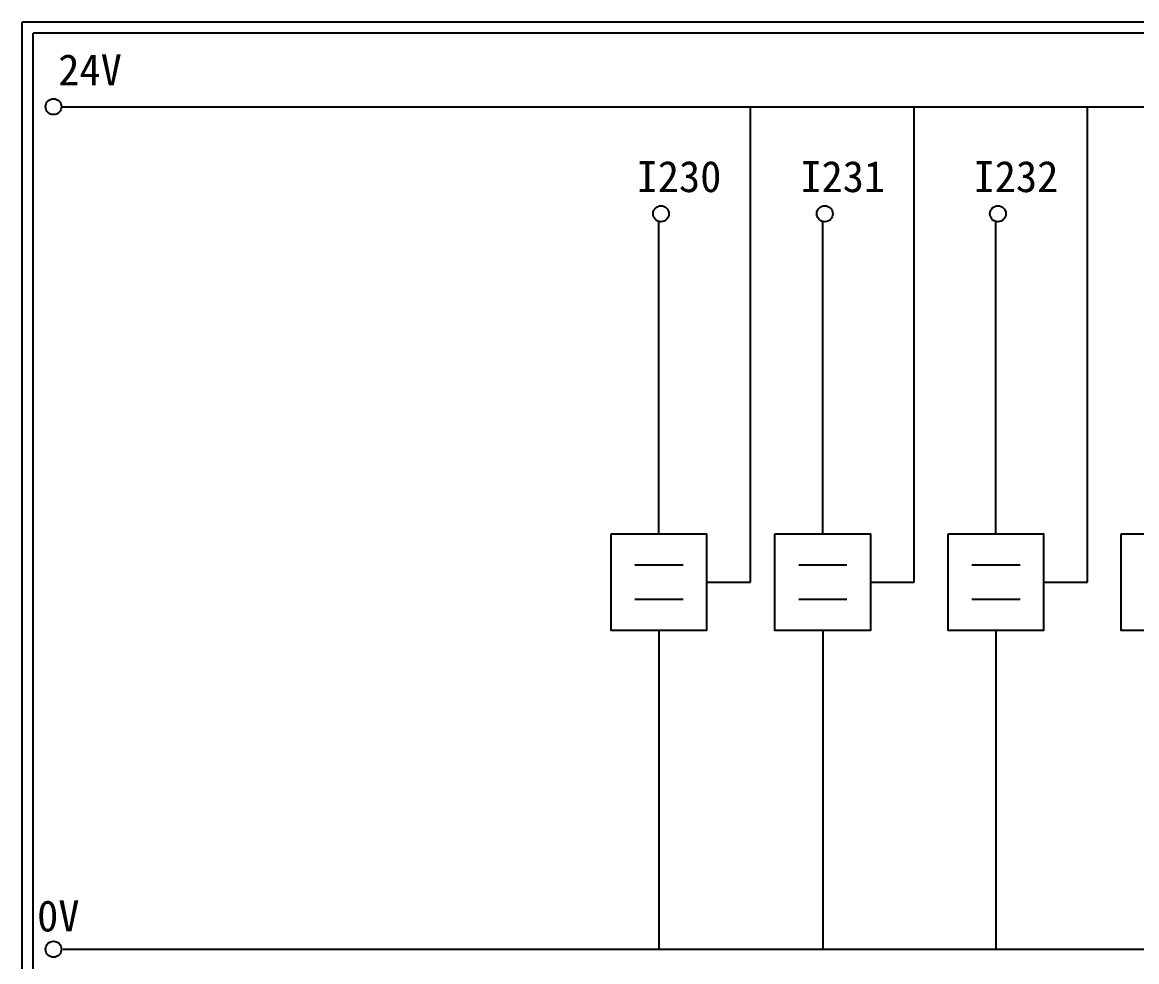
# Model space of a CAD drawing. Extents: x 275 to 562, y 265 to 469.
# Drawn here: x 274.9 to 403.6, y 360.5 to 468.9 of the extents above; entities that cross this region are included whole.
import ezdxf

# ---------------------------------------------------------------- set-up
doc = ezdxf.new("R2010")
doc.units = 0
doc.layers.get('0').update_dxf_attribs({"linetype": 'CONTINUOUS'})
doc.layers.add('圖框層', color=7, linetype='CONTINUOUS')
doc.layers.add('標尺寸層', color=3, linetype='CONTINUOUS')
doc.styles.add('STSL', font='kaiu.ttf')

msp = doc.modelspace()

# ---------------------------------------------------------------- linework, layer by layer
for p, q in [((358.98, 404.26), (358.98, 459.17)), ((377.9, 404.26), (377.9, 459.17)), ((397.9, 404.26), (397.9, 459.17)), ((348.4, 409.84), (348.4, 445.86)), ((367.32, 409.84), (367.32, 445.86)), ((387.32, 409.84), (387.32, 445.86)), ((353.91, 404.26), (358.98, 404.26)), ((372.83, 404.26), (377.9, 404.26)), ((392.83, 404.26), (397.9, 404.26)), ((348.4, 398.68), (348.4, 361.9)), ((367.32, 398.68), (367.32, 361.9)), ((387.32, 398.68), (387.32, 361.9))]:
    msp.add_line(p, q)
for points in [[(342.89, 409.84), (353.91, 409.84), (353.91, 398.68), (342.89, 398.68)], [(361.8, 409.84), (372.83, 409.84), (372.83, 398.68), (361.8, 398.68)], [(381.8, 409.84), (392.83, 409.84), (392.83, 398.68), (381.8, 398.68)], [(401.8, 409.84), (412.83, 409.84), (412.83, 398.68), (401.8, 398.68)]]:
    msp.add_lwpolyline(points, close=True)
at = {"layer": '圖框層', "color": 7}
for p, q in [((561.9, 468.91), (274.9, 468.91)), ((274.9, 264.95), (274.9, 468.91)), ((560.65, 467.66), (276.15, 467.66)), ((276.15, 266.2), (276.15, 467.66))]:
    msp.add_line(p, q, dxfattribs=at)
at = {"layer": '標尺寸層', "color": 7}
for p, q in [((279.42, 459.17), (557.02, 459.17)), ((345.64, 406.29), (351.21, 406.29)), ((364.56, 406.29), (370.12, 406.29)), ((384.56, 406.29), (390.12, 406.29)), ((345.64, 402.32), (351.21, 402.32)), ((364.56, 402.32), (370.12, 402.32)), ((384.56, 402.32), (390.12, 402.32)), ((279.63, 361.9), (557.5, 361.9))]:
    msp.add_line(p, q, dxfattribs=at)
for centre in [(278.5, 459.17), (348.65, 446.81), (367.56, 446.81), (387.56, 446.81), (278.5, 361.9)]:
    msp.add_circle(centre, 0.92, dxfattribs=at)

# ---------------------------------------------------------------- texts
at = {"layer": '圖框層', "color": 4, "style": 'STSL'}
for s, p in [('24V', (279.05, 461.63)), ('I230', (345.83, 449.31)), ('I231', (364.74, 449.31)), ('I232', (384.74, 449.31)), ('0V', (276.61, 363.95))]:
    msp.add_text(s, height=3.6, dxfattribs=at).set_placement(p)

doc.saveas('drawing.dxf')
